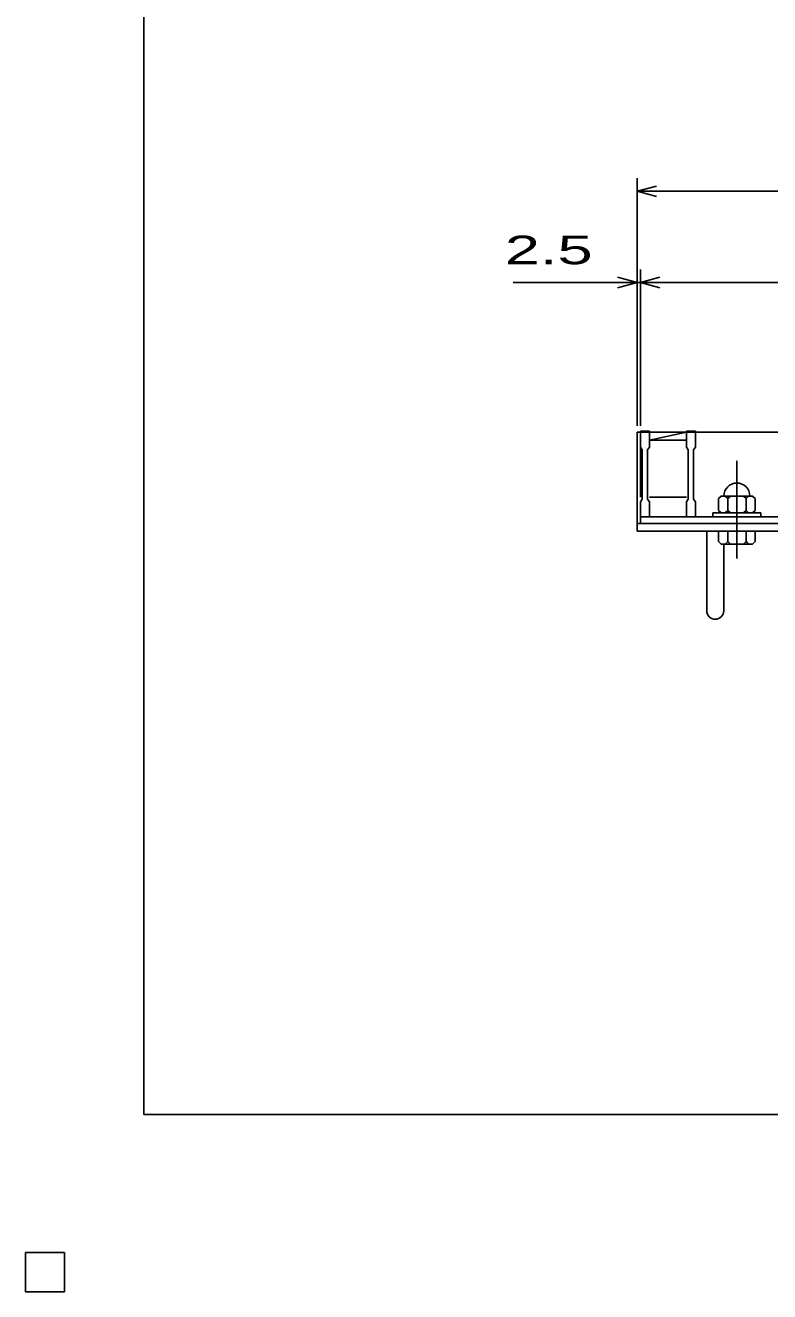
# Model space of a CAD drawing. Units: millimetres, scale not verified. Extents: x -1820 to 1731, y -1282 to 1054.
# Drawn here: x -1820 to -1249, y -1282 to -310 of the extents above; entities that cross this region are included whole.
import ezdxf
from ezdxf.enums import TextEntityAlignment as Align

# ---------------------------------------------------------------- set-up
doc = ezdxf.new("R2010")
doc.units = ezdxf.units.MM
doc.header["$LTSCALE"] = 10
doc.linetypes.add('CHAIN', pattern=[18.5, 12, -1.5, 3.5, -1.5])
for name, color, linetype, lineweight in [('0_2', 150, 'Continuous', 25), ('16', 3, 'Continuous', 25), ('19', 6, 'Continuous', 25), ('22', 4, 'Continuous', 25)]:
    doc.layers.add(name, color=color, linetype=linetype, lineweight=lineweight)
doc.styles.add('ベクトル', font='')
doc.styles.get('ベクトル').set_extended_font_data('ベクトル')

msp = doc.modelspace()

# ---------------------------------------------------------------- linework, layer by layer
at = {"layer": '0_2'}
for p, q in [((-1729, -1146.5), (-1729, 1053.5)), ((1731, -1146.5), (-1729, -1146.5))]:
    msp.add_line(p, q, dxfattribs=at)
at = {"layer": '16'}
for p, q in [((-1348, -622.5), (-1348, -621.8)), ((-1348, -621.8), (-1341, -621.8)), ((-1341, -621.8), (-1341, -622.5)), ((-1312.7, -622.5), (-1312.7, -621.8)), ((-1312.7, -621.8), (-1305.7, -621.8)), ((-1305.7, -621.8), (-1305.7, -622.5)), ((-1348, -622.5), (-1348, -634)), ((-1341, -622.5), (-1348, -622.5)), ((-1348, -622.5), (-1348, -672.5)), ((-1341, -634), (-1341, -622.5)), ((-1341, -622.5), (-1312.7, -622.5)), ((-1341, -628.5), (-1312.7, -622.5)), ((-1341, -628.5), (-1312.7, -628.5)), ((-1312.7, -622.5), (-1312.7, -634)), ((-1305.7, -622.5), (-1312.7, -622.5)), ((-1305.7, -634), (-1305.7, -622.5)), ((-1305.7, -622.5), (-1242.1, -622.5)), ((-1348, -634), (-1346.5, -636)), ((-1346.5, -636), (-1346.5, -674)), ((-1342.5, -636), (-1341, -634)), ((-1342.5, -674), (-1342.5, -636)), ((-1312.7, -634), (-1311.2, -636)), ((-1311.2, -636), (-1311.2, -674)), ((-1307.2, -636), (-1305.7, -634)), ((-1307.2, -674), (-1307.2, -636)), ((-1346.5, -674), (-1348, -676)), ((-1348, -676), (-1348, -687.5)), ((-1341, -676), (-1342.5, -674)), ((-1341, -672.5), (-1312.7, -672.5)), ((-1341, -687.5), (-1341, -676)), ((-1311.2, -674), (-1312.7, -676)), ((-1312.7, -676), (-1312.7, -687.5)), ((-1305.7, -676), (-1307.2, -674)), ((-1305.7, -687.5), (-1305.7, -676)), ((-1285.9, -671.5), (-1287.9, -673.5)), ((-1287.9, -682.5), (-1287.9, -673.5)), ((-1285.9, -671.5), (-1261.9, -671.5)), ((-1280.9, -673.5), (-1282.9, -671.5)), ((-1280.9, -673.5), (-1278.9, -671.5)), ((-1280.9, -682.5), (-1280.9, -673.5)), ((-1266.9, -673.5), (-1268.9, -671.5)), ((-1266.9, -673.5), (-1264.9, -671.5)), ((-1266.9, -682.5), (-1266.9, -673.5)), ((-1259.9, -673.5), (-1261.9, -671.5)), ((-1259.9, -682.5), (-1259.9, -673.5)), ((-1348, -687.5), (-1341, -687.5)), ((-1348, -687.5), (-353, -687.5)), ((-1348, -692.5), (-1348, -687.5)), ((-1312.7, -687.5), (-1305.7, -687.5)), ((-1305.7, -687.5), (-1242.1, -687.5)), ((-1292.4, -687.5), (-1292.4, -684.5)), ((-1292.4, -684.5), (-1255.4, -684.5)), ((-1292.4, -687.5), (-1255.4, -687.5)), ((-1287.9, -682.5), (-1285.9, -684.5)), ((-1282.9, -684.5), (-1280.9, -682.5)), ((-1280.9, -682.5), (-1278.9, -684.5)), ((-1268.9, -684.5), (-1266.9, -682.5)), ((-1266.9, -682.5), (-1264.9, -684.5)), ((-1261.9, -684.5), (-1259.9, -682.5)), ((-1255.4, -687.5), (-1255.4, -684.5)), ((-1348, -692.5), (-353, -692.5)), ((-1790, -1252.5), (-1820, -1252.5)), ((-1820, -1252.5), (-1820, -1282.5)), ((-1790, -1252.5), (-1820, -1252.5)), ((-1820, -1252.5), (-1820, -1282.5)), ((-1790, -1252.5), (-1820, -1252.5)), ((-1820, -1252.5), (-1820, -1282.5)), ((-1790, -1252.5), (-1820, -1252.5)), ((-1820, -1252.5), (-1820, -1282.5)), ((-1790, -1252.5), (-1820, -1252.5)), ((-1820, -1252.5), (-1820, -1282.5)), ((-1790, -1282.5), (-1790, -1252.5)), ((-1790, -1282.5), (-1790, -1252.5)), ((-1790, -1282.5), (-1790, -1252.5)), ((-1790, -1282.5), (-1790, -1252.5)), ((-1790, -1282.5), (-1790, -1252.5)), ((-1820, -1282.5), (-1790, -1282.5)), ((-1820, -1282.5), (-1790, -1282.5)), ((-1820, -1282.5), (-1790, -1282.5)), ((-1820, -1282.5), (-1790, -1282.5)), ((-1820, -1282.5), (-1790, -1282.5))]:
    msp.add_line(p, q, dxfattribs=at)
at = {"layer": '16', "linetype": 'CHAIN'}
msp.add_line((-1273.9, -719.5), (-1273.9, -644.5), dxfattribs=at)
at = {"layer": '16'}
msp.add_arc((-1273.9, -671.5), 10, 0, 180, dxfattribs=at)
at = {"layer": '19'}
for p, q in [((-1350.5, -692.5), (-1350.5, -622.5)), ((-1350.5, -622.5), (-1348, -622.5)), ((-1350.5, -692.5), (-350.5, -692.5)), ((-1350.5, -698.5), (-1350.5, -692.5)), ((-350.5, -698.5), (-1350.5, -698.5)), ((-1297, -759.61), (-1297, -698.5)), ((-1287.9, -698.5), (-1287.9, -706.5)), ((-1259.9, -698.5), (-1287.9, -698.5)), ((-1280.9, -698.5), (-1280.9, -706.5)), ((-1266.9, -698.5), (-1266.9, -706.5)), ((-1259.9, -706.5), (-1259.9, -698.5)), ((-1287.9, -706.5), (-1285.9, -708.5)), ((-1285.9, -708.5), (-1261.9, -708.5)), ((-1284, -759.61), (-1284, -708.5)), ((-1280.9, -706.5), (-1282.9, -708.5)), ((-1278.9, -708.5), (-1280.9, -706.5)), ((-1266.9, -706.5), (-1268.9, -708.5)), ((-1264.9, -708.5), (-1266.9, -706.5)), ((-1261.9, -708.5), (-1259.9, -706.5))]:
    msp.add_line(p, q, dxfattribs=at)
msp.add_arc((-1290.5, -759.61), 6.5, 180, 0, dxfattribs=at)
at = {"layer": '22'}
for p, q in [((-1350.5, -617.5), (-1350.5, -427.5)), ((-1350.5, -437.5), (-1335.5, -433.5)), ((-1335.5, -441.5), (-1350.5, -437.5)), ((-1350.5, -437.5), (-350.5, -437.5)), ((-1350.5, -507.5), (-1365.5, -503.5)), ((-1350.5, -617.5), (-1350.5, -497.5)), ((-1348, -617.5), (-1348, -497.5)), ((-1348, -507.5), (-1333, -503.5)), ((-1445.5, -507.5), (-1350.5, -507.5)), ((-1365.5, -511.5), (-1350.5, -507.5)), ((-1350.5, -507.5), (-1348, -507.5)), ((-1333, -511.5), (-1348, -507.5)), ((-1348, -507.5), (-353, -507.5))]:
    msp.add_line(p, q, dxfattribs=at)
at = {"layer": '22', "color": 2}
for p, q in [((-1790, -1252.5), (-1820, -1252.5)), ((-1820, -1252.5), (-1820, -1282.5)), ((-1790, -1252.5), (-1820, -1252.5)), ((-1820, -1252.5), (-1820, -1282.5)), ((-1790, -1252.5), (-1820, -1252.5)), ((-1820, -1252.5), (-1820, -1282.5)), ((-1790, -1282.5), (-1790, -1252.5)), ((-1790, -1282.5), (-1790, -1252.5)), ((-1790, -1282.5), (-1790, -1252.5)), ((-1820, -1282.5), (-1790, -1282.5)), ((-1820, -1282.5), (-1790, -1282.5)), ((-1820, -1282.5), (-1790, -1282.5))]:
    msp.add_line(p, q, dxfattribs=at)

# ---------------------------------------------------------------- texts
at = {"layer": '22', "color": 2, "style": 'ベクトル', "width": 1.65}
msp.add_text(' 2.5 ', height=21.99, dxfattribs=at).set_placement((-1465.5, -482.5), align=Align.MIDDLE_LEFT)

doc.saveas('drawing.dxf')
